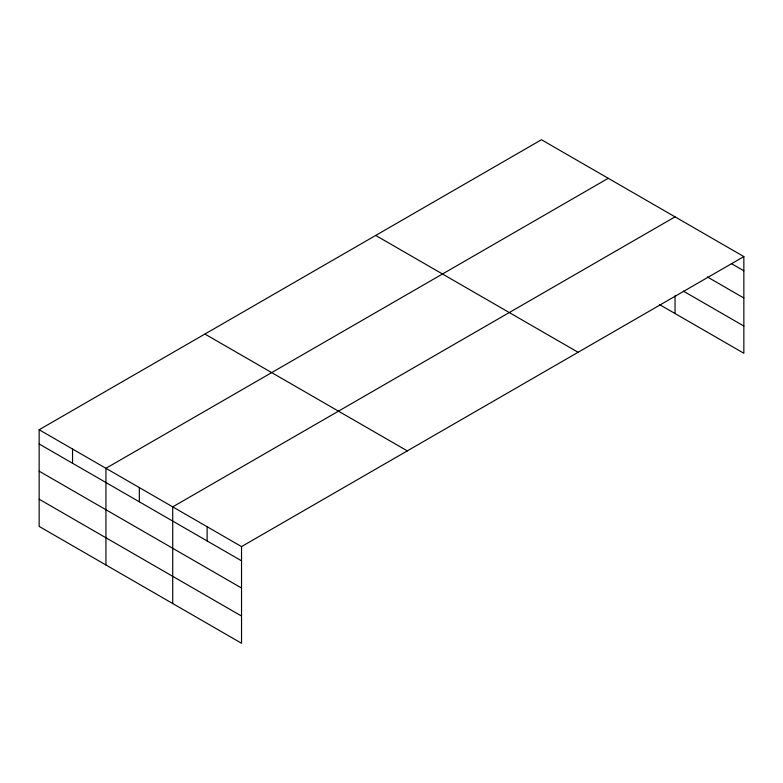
<?xml version="1.0" encoding="UTF-8"?>
<svg xmlns="http://www.w3.org/2000/svg" width="783" height="783" viewBox="0 0 783 783"><rect width="100%" height="100%" fill="white"/><g stroke="black" fill="none" stroke-linecap="round" stroke-linejoin="round"><path stroke-width="1.17" d="M743.85 256.579L541.464 139.736L39.15 429.75L39.15 526.421L241.536 643.264L241.536 546.593L743.85 256.579L743.85 353.25L659.384 304.489M608.254 178.299L105.94 468.303L105.94 564.974M675.044 216.852L172.72 506.865L172.72 603.536M731.342 263.587L743.85 270.81M707.362 276.947L743.85 298.01M683.383 291.129L743.85 326.041M375.703 235.438L578.089 352.281M204.911 334.047L407.297 450.891M39.15 429.75L241.536 546.593M39.15 443.971L241.536 560.814M39.15 471.18L241.536 588.023M39.15 499.211L241.536 616.055M675.044 295.778L675.044 313.523M207.123 526.724L207.123 540.955M139.325 487.584L139.325 501.815M72.545 449.031L72.545 463.252"/></g></svg>
